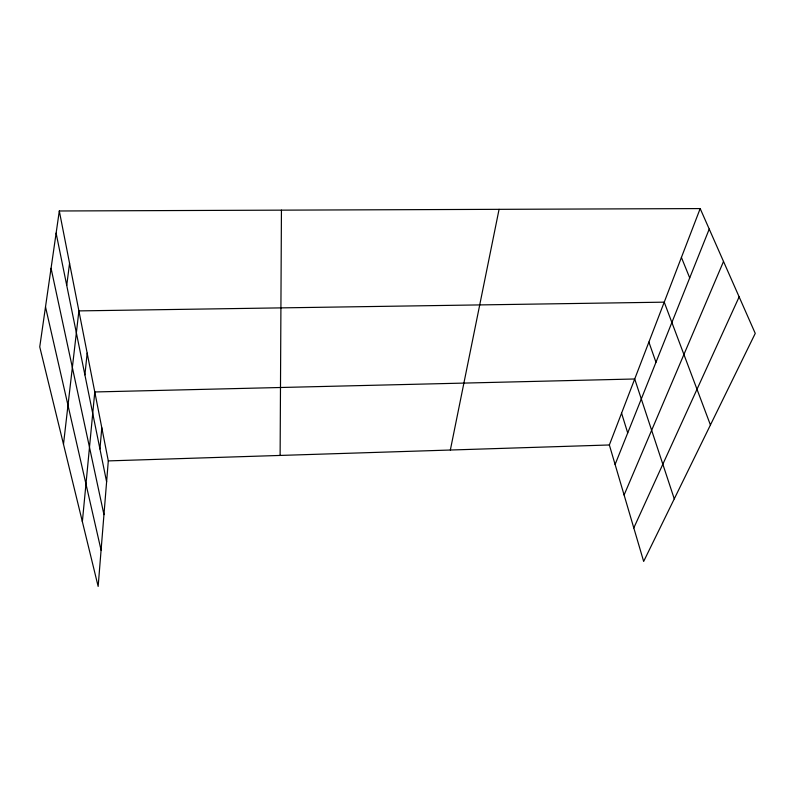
<?xml version="1.0" encoding="UTF-8"?>
<svg xmlns="http://www.w3.org/2000/svg" width="795" height="795" viewBox="0 0 795 795"><rect width="100%" height="100%" fill="white"/><g stroke="black" fill="none" stroke-linecap="round" stroke-linejoin="round"><path stroke-width="1.19" d="M280.118 455.436L281.44 210.148M59.307 210.983L108.299 460.901L98.153 586.422L39.75 346.888L59.307 210.983L700.186 208.578L755.25 333.393L643.662 561.419L609.358 444.971L700.186 208.578M99.941 448.996L101.8 427.77M82.362 521.659L94.784 391.965L634.708 378.986L674.269 498.872M84.896 374.872L87.172 353.139M63.491 444.246L78.894 310.895L664.232 302.16L710.432 424.977M66.73 285.395L69.562 263.314M450.348 450.02L499.071 209.333M615.101 464.479L709.229 229.079M624.095 494.997L723.52 261.466M633.794 527.93L739.141 296.873M108.299 460.901L609.358 444.971M681.414 257.441L689.712 277.882M648.889 342.089L655.974 362.262M621.571 413.181L627.712 432.937M45.504 306.88L101.084 550.18M51.059 268.283L103.956 514.663M56.117 233.134L106.609 481.84"/></g></svg>
